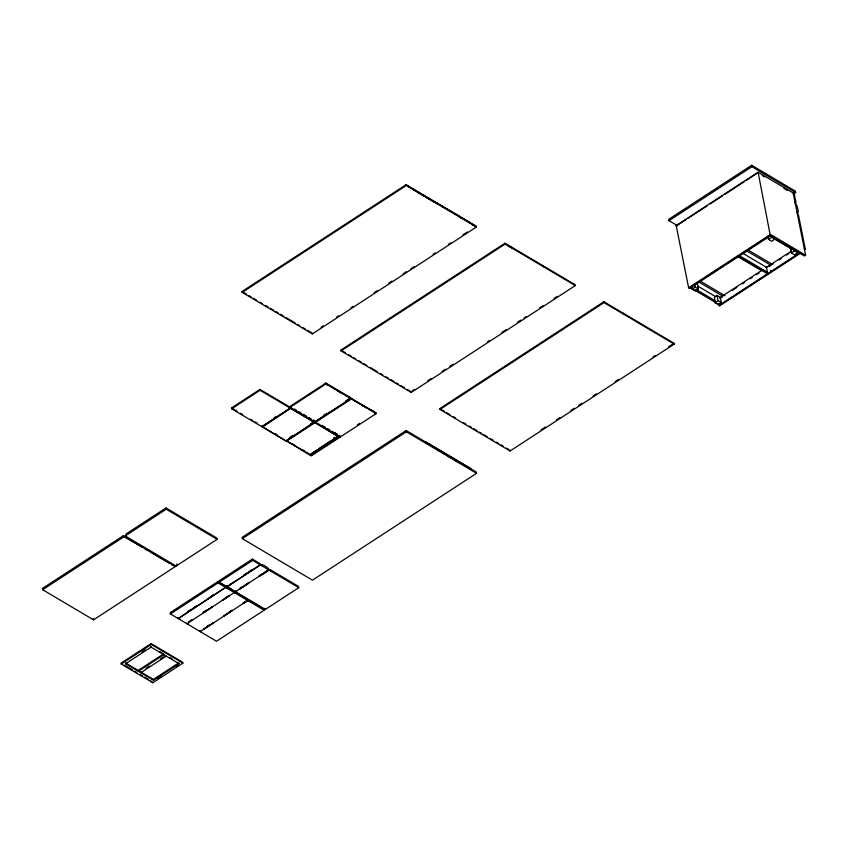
<?xml version="1.0" encoding="UTF-8"?>
<svg xmlns="http://www.w3.org/2000/svg" width="848" height="848" viewBox="0 0 848 848"><rect width="100%" height="100%" fill="white"/><g stroke="black" fill="none" stroke-linecap="round" stroke-linejoin="round"><path stroke-width="1.27" d="M770.355 235.85L758.091 172.197L676.185 225.547L688.629 287.79L689.657 288.405L770.355 235.85L804.392 256.001L805.6 255.216L793.06 192.464L794.099 193.079L795.996 202.577L795.106 201.676L795.615 204.209C797.131 203.191 799.6 215.763 797.226 212.297L797.735 214.83L798.456 214.883L805.367 249.492L804.339 248.877M226.745 585.48L226.596 586.254L228.663 587.484M125.239 535.936L126.193 533.88L166.007 507.952L216.876 538.077L217.13 539.339L176.108 566.061L125.239 535.936L166.25 509.213L217.13 539.339M176.108 566.061L177.073 564.005M242.03 291.521L406.118 184.652L476.247 226.183L476.417 227.031L312.34 333.9L242.199 292.369L242.03 291.521L246.556 294.203M242.199 292.369L406.287 185.5L476.417 227.031M442.698 206.414L442.465 207.516M442.953 207.431L443.271 206.753M448.242 210.569L449.313 210.325M462.075 217.883L461.005 218.127L461.757 218.561M473.078 225.271L473.396 224.582M474.52 226.119L474.838 225.441M321.032 327.275L323.258 325.833M336.561 317.163L338.776 315.721M350.966 307.782L353.192 306.34M374.254 292.613L377.583 290.451M388.67 283.232L391.988 281.059M403.076 273.84L406.404 271.678M410.835 268.784L414.163 266.622M433.01 254.347L435.236 252.905M448.539 244.235L450.754 242.793M462.944 234.843L467.386 231.96M259.923 389.423L260.092 390.271L290.387 408.206L261.947 426.735L231.652 408.8L231.483 407.952L259.923 389.423L314.979 421.933L350.818 398.592L326.045 383.921L325.876 383.073L290.037 406.415L290.482 408.386L314.301 422.368L285.861 440.896L262.52 427.074L262.753 425.972L290.398 407.973L339.656 437.377L311.216 455.906L310.463 455.461L338.914 436.943M231.652 408.8L260.092 390.271M340.907 350.076L504.995 243.206L575.135 284.727L575.304 285.575L411.216 392.444L341.076 350.913L340.907 350.076L345.433 352.757M341.076 350.913L505.164 244.044L575.304 285.575M507.454 245.125L512.054 247.849L507.539 245.549M290.196 407.263L326.045 383.921M273.809 418.053L276.003 416.633M290.482 408.386L262.52 427.074M123.098 535.894L42.4 588.459L42.654 589.72L93.534 619.846L175.441 566.496L123.098 535.894L142.316 547.278M42.654 589.72L124.561 536.371M349.185 398.253L350.33 398.433L349.217 396.896L345.475 395.179M313.368 420.237L313.771 419.972M374.456 412.838L375.282 413.697L375.261 412.308L376.173 413.601L340.334 436.943L315.551 422.272L315.382 421.424L350.913 398.772L349.906 397.299L349.588 397.988L350.33 398.433M349.588 397.988L349.906 397.299M289.412 437.632L292.73 435.469M310.421 423.947L312.626 422.505M323.342 415.531L326.66 413.368M345.433 401.146L348.74 398.984M374.943 412.997L374.572 411.905L350.828 398.348L367.491 408.217M333.306 439.253L338.14 436.105L309.774 455.058L286.348 440.812L314.311 422.134L339.656 437.377M286.433 441.236L314.884 422.707M315.551 422.272L351.401 398.931L376.173 413.601M793.431 193.991L795.636 192.549L795.36 191.15L751.667 165.275L668.754 219.282L669.03 220.692L676.874 225.335M369.717 409.531L374.572 411.905M286.348 440.812L311.534 455.228L310.379 455.047M311.195 453.648L316.728 450.055M318.943 448.613L331.102 440.695M669.03 220.692L751.953 166.685L795.636 192.549M339.815 435.395L339.497 436.073L338.808 435.671M310.463 455.461L339.571 436.964M357.527 424.784L359.743 423.343M376.003 412.753L375.685 413.442M412.149 390.875L414.375 389.433M427.678 380.773L431.007 378.6M442.084 371.382L445.412 369.219M449.853 366.325L453.171 364.163M487.547 341.776L489.762 340.334M501.952 332.384L506.394 329.501M517.481 322.282L520.81 320.109M524.128 317.947L526.354 316.505M539.657 307.835L542.974 305.672M554.062 298.454L557.39 296.281M677.075 225.451L685.926 219.696M688.131 218.254L706.925 206.011M710.242 203.859L722.401 195.93M724.616 194.499L744.512 181.536M746.728 180.094L757.773 172.897M406.16 430.519L242.083 537.388L242.337 538.66L312.467 580.18L476.555 473.311L476.3 472.05L406.16 430.519L406.415 431.791L476.555 473.311M439.794 408.619L603.871 301.75L674.012 343.281L674.181 344.118L510.093 450.988L439.953 409.467L439.794 408.619L444.31 411.301M439.953 409.467L604.041 302.598L674.181 344.118M242.337 538.66L406.415 431.791M217.777 581.664L170.162 612.68L170.416 613.941L216.516 641.247L264.131 610.231L263.876 608.97L248.994 600.151L249.535 601.338L247.457 600.119L247.605 599.335L235.596 592.222L236.136 593.409L234.069 592.19C235.384 590.908 225.091 584.866 227.455 588.268L225.388 587.049L225.536 586.265L217.777 581.664L218.031 582.936L264.131 610.231M252.407 559.108L218.985 580.88L219.24 582.152L265.339 609.447L298.761 587.675L298.507 586.413L270.226 569.665L270.766 570.852L268.699 569.633C270.014 568.351 259.721 562.309 262.085 565.711L260.018 564.492L260.166 563.708L252.407 559.108L252.662 560.38L298.761 587.675M170.416 613.941L218.031 582.936M219.24 582.152L252.662 560.38M187.737 611.567L191.065 609.405M193.28 607.963L196.598 605.801M209.88 597.14L213.208 594.978M243.842 575.018L247.086 572.919M249.238 571.51L252.471 569.4M188.086 611.768L196.937 606.002M206.912 599.504L213.548 595.179M233.412 582.247L227.116 586.805L260.368 564.694M244.192 575.23L252.821 569.612M178.175 618.542L225.727 587.251M226.999 586.742L260.421 564.969M688.629 287.79L770.535 234.451L805.6 255.216M695.593 283.804L690.071 287.408L717.27 303.52M697.809 282.373L701.126 280.211M705.547 277.328L709.967 274.445M712.172 273.014L717.705 269.41M719.92 267.968L724.34 265.085M727.658 262.933L732.078 260.05M734.283 258.608L737.601 256.446M742.021 253.573L746.441 250.69M748.657 249.248L754.179 245.655M756.395 244.213L760.815 241.33M764.133 239.168L768.553 236.295M692.424 287.302L691.788 287.716L692.074 289.126L695.233 291.002L698.392 288.935L697.353 283.73M770.705 236.316L771.341 235.903L773.45 237.154M692.074 289.126L695.233 287.069L698.392 288.935M767.843 236.242L768.468 239.369L771.627 237.313L791.216 248.74M151.114 643.579L121.052 663.157L121.222 664.005L152.831 682.725L182.892 663.147L182.723 662.299L151.114 643.579L151.273 644.427L182.892 663.147M121.222 664.005L151.273 644.427M142.029 652.07L145.347 649.907M188.669 621.754L191.987 619.591M203.064 612.373L206.382 610.21M225.208 597.957L228.525 595.794M239.592 588.586L242.825 586.477M244.977 585.078L248.21 582.968M259 575.951L262.233 573.842M264.385 572.442L267.618 570.333M203.403 612.585L212.265 606.808M222.229 600.32L228.875 595.996M239.931 588.788L248.559 583.17M259.34 576.152L269.049 569.835L235.617 591.597M203.52 612.648L212.382 606.882M222.346 600.395L228.992 596.059M240.048 588.862L248.676 583.244M259.456 576.216L269.102 570.11M125.578 663.74L151.061 647.141L179.002 663.677L153.509 680.276L125.578 663.74L125.409 662.892L138.818 670.832M206.488 626.799L209.816 624.637M228.642 612.373L231.96 610.21M243.037 603.002L246.355 600.84M203.52 629.163L213.484 622.676M223.448 616.189L232.31 610.412M243.376 603.204L247.86 600.607M203.626 629.237L213.601 622.739M223.565 616.252L232.416 610.486M243.493 603.278L247.923 600.384L200.255 631.612M717.069 295.411L714.546 297.054L714.949 302.672L718.108 304.549L721.277 302.482L720.228 297.277L717.069 295.411L718.108 300.616L721.277 302.482M146.121 668.266L149.449 666.104M160.526 658.885L163.855 656.723M166.24 656.129L140.747 672.729L140.577 671.881M719.634 297.828L762.744 269.749M766.062 267.586L791.491 251.029M793.59 249.863L794.226 249.45L796.336 250.701M720.323 298.231L722.538 296.8M732.481 290.313L736.912 287.44M742.435 283.836L744.65 282.395M750.173 278.791L752.388 277.36M756.808 274.476L759.013 273.035M768.966 266.558L773.387 263.675M778.92 260.071L781.125 258.64M786.658 255.036L788.863 253.594M714.949 302.672L718.108 300.616M791.343 252.916L794.502 250.86L797.671 252.725L794.502 254.792L791.343 252.916L790.304 247.711M718.404 304.188L719.623 303.404M766.454 267.332L767.429 272.261L766.221 273.045L737.877 256.266M799.388 253.043L718.691 305.598L719.38 306.001L800.077 253.446M727.52 300.192L733.064 296.588M735.269 295.146L747.448 287.218M749.664 285.776L761.843 277.837M764.059 276.395L771.818 271.349L770.779 270.735M773.026 270.554L799.982 253.001M141.054 672.157L153.34 679.439L178.833 662.839L179.002 663.677M158.035 678.379L161.258 676.28M176.289 666.496L178.43 665.097M540.971 429.925L545.402 427.042M556.489 419.824L559.818 417.651M570.905 410.432L574.223 408.27M578.665 405.376L581.993 403.213M593.07 395.995L596.398 393.822M615.245 381.547L618.574 379.385M652.949 356.997L655.165 355.556M668.468 346.885L674.012 343.281M175.441 566.496L171.709 564.683M758.091 172.197L793.166 192.962M762.32 175.578L764.589 176.925M783.87 188.341L787.273 190.355M775.22 238.998L793.357 249.736M768.468 239.369L771.627 241.245L774.786 239.178L774.51 237.779M747.968 249.916L771.85 264.046M746.049 250.51L770.567 265.032M742.276 252.958L766.804 267.48M770.917 270.65L771.945 271.265M739.096 255.481L767.429 272.261M737.304 256.202L761.833 270.724M676.185 225.547L677.223 226.162M700.098 281.017L725.114 295.835M699.293 282.278L722.697 296.143M697.756 286.052L715.585 296.609M695.816 289.306L715.087 300.722M414.1 189.846L416.251 191.118M418.403 192.39L424.848 196.206M440.43 205.439L436.667 202.831M442.783 206.827L441.956 205.969M444.278 207.718L447.871 209.477M473.481 225.006L462.648 218.222M474.17 225.42L474.922 225.854M414.683 190.323L424.445 196.471M424.933 196.397L434.611 202.121M248.814 295.549L251.082 296.885M253.34 298.22L256.743 300.234M260.135 302.248L262.392 303.584M265.784 305.587L268.053 306.934M270.311 308.269L273.703 310.283M275.971 311.619L278.229 312.965M280.497 314.301L283.889 316.304M286.147 317.65L295.199 323.003M297.457 324.349L299.726 325.685M303.118 327.699L305.375 329.035M307.644 330.37L311.036 332.384M348.825 354.761L351.093 356.096M353.351 357.443L355.619 358.778M359.011 360.792L361.269 362.128M363.538 363.474L366.93 365.477M370.322 367.491L377.106 371.509M380.498 373.512L382.766 374.858M386.158 376.862L388.416 378.208M390.684 379.544L394.076 381.558M396.345 382.893L398.602 384.229M400.86 385.575L404.263 387.578M407.655 389.592L409.913 390.928M446.578 412.637L449.97 414.651M453.362 416.654L455.63 418M463.549 422.686L465.806 424.021M469.198 426.035L471.467 427.371M473.725 428.717L477.117 430.72M479.385 432.067L481.643 433.402M483.901 434.738L487.303 436.752M490.695 438.766L492.953 440.101M496.345 442.105L498.613 443.451M500.871 444.787L503.14 446.133M506.532 448.136L508.789 449.482M325.876 383.073L349.217 396.896M325.473 383.338L328.801 385.31M331.027 386.624L343.26 393.864M436.837 449.514L439.116 450.871M442.539 452.896L444.818 454.242M448.232 456.266L450.511 457.613M453.934 459.637L457.348 461.662M337.78 390.992L341.119 392.974M362.022 405.344L364.248 406.669M325.07 383.593L328.399 385.575M334.769 432.777L336.985 434.091M294.479 409.054L296.705 410.368M298.92 411.683L301.146 412.997M303.372 414.312L306.7 416.294M308.926 417.608L311.152 418.923M322.049 425.378L325.388 427.35M327.614 428.664L329.83 429.978M332.056 431.303L337.61 434.589M313.453 420.661L314.067 420.65M231.483 407.952L237.09 411.28M240.461 413.273L242.698 414.598M250.552 419.251L252.799 420.576M255.047 421.912L257.283 423.237M275.059 433.635L277.285 434.95M292.316 443.843L294.532 445.158M302.312 449.769L304.538 451.083M262.435 426.661L285.861 440.896M235.384 590.844L237.345 592.625M144.584 548.614L147.976 550.628M150.234 551.963L169.452 563.348M199.958 630.573L200.361 631.675M177.773 618.054L178.292 618.605L225.844 587.314M186.454 623.195L188.521 624.425L188.383 623.715M159.827 651.593L162.063 652.907M169.886 657.539L172.123 658.864M124.433 665.161L132.341 669.846M134.599 671.181L136.857 672.517M140.249 674.52L142.506 675.867M144.764 677.202L148.146 679.206M150.403 680.541L152.831 682.725M797.385 251.326L797.671 252.725M794.226 249.45L794.502 250.86M771.341 235.903L771.627 237.313M751.667 165.275L751.953 166.685M694.819 284.981L695.233 287.069M672.591 342.528L672.761 343.376M622.983 313.156L623.153 314.004M603.871 301.75L604.041 302.598M573.714 283.985L573.884 284.822M543.42 266.049L543.589 266.887M512.552 247.764L512.722 248.612M504.995 243.206L505.164 244.044M509.924 450.15L510.093 450.988M460.634 217.024L449.885 210.664M435.681 202.757L425.505 196.969M471.032 469.76L470.778 468.499L425.187 441.501L425.442 442.773M413.442 189.083L413.612 189.931M408.27 186.019L408.439 186.867M406.118 184.652L406.287 185.5M411.047 391.596L411.216 392.444M351.231 398.083L351.401 398.931M340.165 436.095L340.334 436.943M312.17 333.052L312.34 333.9M314.809 421.085L314.979 421.933M261.778 425.897L261.947 426.735M265.085 608.186L265.339 609.447M234.408 592.392L186.973 623.746M166.007 507.952L166.25 509.213M179.702 618.574L179.84 619.284M150.891 646.293L151.061 647.141M153.34 679.439L153.509 680.276M93.28 618.584L93.534 619.846M333.836 437.42L333.9 437.345M163.653 653.85L138.171 670.45L138.341 671.298L163.823 654.698L163.653 653.85"/></g></svg>
